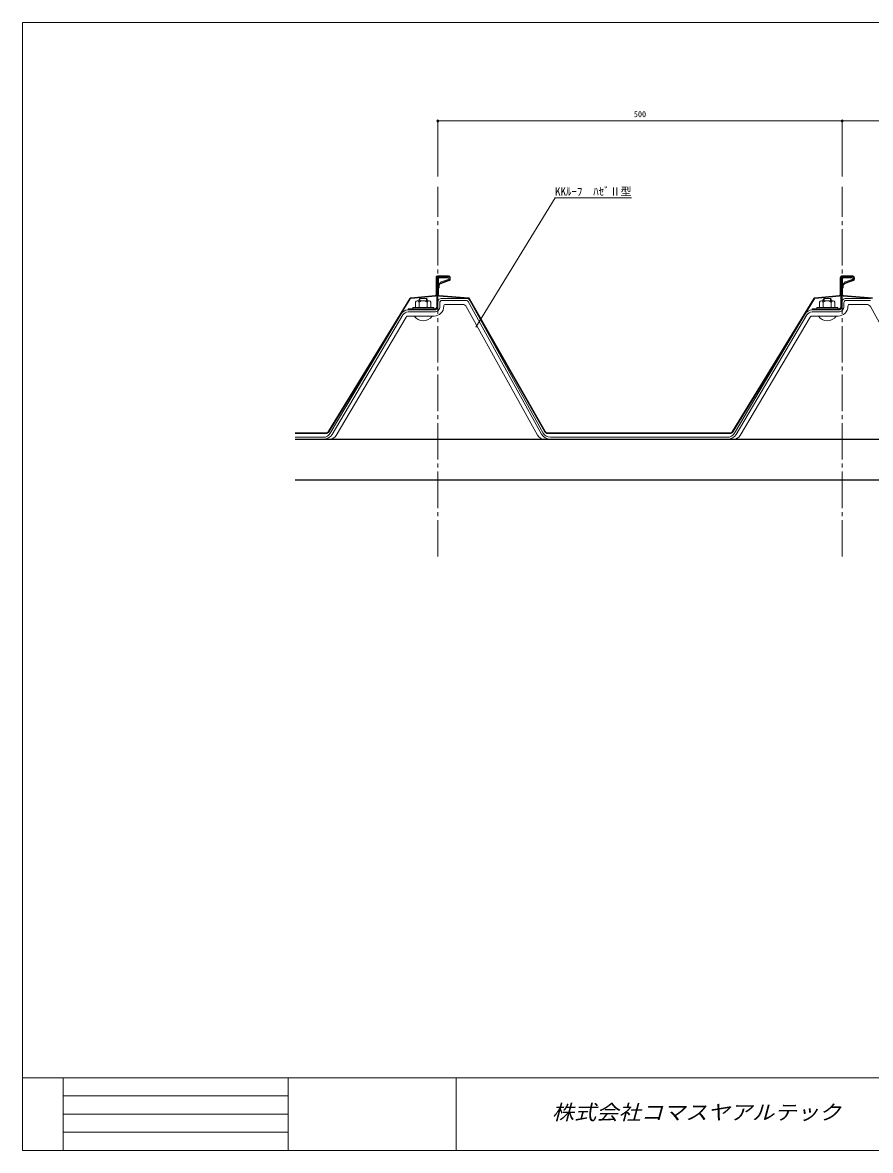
# Model space of a CAD drawing. Units: millimetres at full size, sheet at 1:5; details may follow other scales. Extents: x -3142 to 7368, y -2477 to 957.
# Drawn here: x -945 to 103, y -837 to 558 of the extents above; entities that cross this region are included whole.
import ezdxf
from ezdxf.enums import TextEntityAlignment as Align

# ---------------------------------------------------------------- set-up
doc = ezdxf.new("R2010")
doc.units = ezdxf.units.MM
doc.header["$LTSCALE"] = 5
doc.header["$PDMODE"] = 32
doc.header["$PDSIZE"] = 2.5
doc.linetypes.add('CHAIN2', pattern=[12, 9, -1, 1, -1])
for name, color, linetype, lineweight in [('0-0_0', 7, 'Continuous', 18), ('0-1_LAYER001', 7, 'Continuous', 18), ('0-3_LAYER003', 5, 'Continuous', 18)]:
    doc.layers.add(name, color=color, linetype=linetype, lineweight=lineweight)
doc.layers.add('0-4_LAYER004', color=7, linetype='Continuous')
doc.styles.add('HG丸ｺﾞｼｯｸM-PRO', font='')
doc.styles.add('ＭＳ ゴシック', font='')
doc.styles.get('HG丸ｺﾞｼｯｸM-PRO').set_extended_font_data('HG丸ｺﾞｼｯｸM-PRO')
doc.styles.get('ＭＳ ゴシック').set_extended_font_data('MS Gothic')

msp = doc.modelspace()

# ---------------------------------------------------------------- linework, layer by layer
at = {"layer": '0-0_0'}
for p, q in [((-945, -836.85), (-945, 558.15)), ((-945, 558.15), (1015, 558.15)), ((-431.656, 436.451), (68.344, 436.451)), ((68.344, 436.451), (568.344, 436.451)), ((-433.709, 221.536), (-433.709, 242.553)), ((-432.909, 221.54), (-432.909, 242.553)), ((-419.409, 245.053), (-431.209, 245.053)), ((-431.209, 244.253), (-419.409, 244.253)), ((-430.909, 221.481), (-430.909, 241.253)), ((-418.554, 239.403), (-428.421, 235.813)), ((-418.275, 238.64), (-428.133, 235.063)), ((65.844, 221.536), (65.844, 242.553)), ((66.644, 221.54), (66.644, 242.553)), ((80.144, 245.053), (68.344, 245.053)), ((68.644, 221.481), (68.644, 241.253)), ((80.999, 239.403), (71.132, 235.813)), ((81.273, 238.651), (75.416, 236.513)), ((-430.909, 229.873), (-430.109, 229.873)), ((-430.109, 229.873), (-430.109, 232.243)), ((68.644, 229.873), (69.444, 229.873)), ((69.444, 229.873), (69.444, 232.243)), ((75.416, 236.513), (71.42, 235.063)), ((-466.381, 216.93), (-566.739, 52.613)), ((-465.695, 216.514), (-565.998, 52.293)), ((-434.618, 220.541), (-465.007, 217.785)), ((-434.546, 219.748), (-464.932, 216.989)), ((-393.925, 216.973), (-430.043, 219.678)), ((-393.865, 217.775), (-429.983, 220.484)), ((-393.13, 216.47), (-299.812, 52.423)), ((-392.435, 216.87), (-299.059, 52.723)), ((33.172, 216.93), (-67.186, 52.613)), ((33.858, 216.514), (-66.445, 52.293)), ((64.935, 220.541), (34.546, 217.785)), ((34.621, 216.989), (65.007, 219.748)), ((69.51, 219.678), (105.628, 216.973)), ((69.569, 220.484), (105.688, 217.775)), ((-570.153, 50.703), (-608, 50.703)), ((-570.265, 49.903), (-608, 49.903)), ((-295.583, 50.703), (-70.712, 50.703)), ((-295.466, 49.903), (-70.712, 49.903)), ((-945, -746.85), (1015, -746.85)), ((-895, -746.85), (-895, -836.85)), ((-616.655, -746.85), (-616.655, -836.85)), ((-409.093, -746.85), (-409.093, -836.85)), ((-895, -769.35), (-616.655, -769.35)), ((-895, -791.85), (-616.655, -791.85)), ((-895, -814.35), (-616.655, -814.35)), ((1015, -836.85), (-945, -836.85))]:
    msp.add_line(p, q, dxfattribs=at)
at = {"layer": '0-0_0', "color": 4}
for p, q in [((-431.656, 436.451), (-431.656, 367.573)), ((68.344, 436.451), (68.344, 367.573)), ((68.344, 421.75), (68.344, 367.573)), ((-286.732, 341.256), (-384.796, 181.473)), ((-192.232, 341.256), (-287.188, 341.256))]:
    msp.add_line(p, q, dxfattribs=at)
at = {"layer": '0-0_0', "color": 4, "linetype": 'CHAIN2'}
for p, q in [((-431.656, -102.297), (-431.656, 355.073)), ((68.344, -102.297), (68.344, 355.073))]:
    msp.add_line(p, q, dxfattribs=at)
at = {"layer": '0-0_0', "color": 1}
msp.add_line((68.344, 244.253), (80.144, 244.253), dxfattribs=at)
at = {"layer": '0-0_0', "color": 5}
msp.add_line((-573.158, 45.203), (-608, 45.203), dxfattribs=at)
at = {"layer": '0-0_0'}
for points in [[(-429.909, 242.253), (-419.709, 242.253), (-419.709, 243.053)], [(69.644, 242.253), (79.844, 242.253), (79.844, 243.053)]]:
    msp.add_lwpolyline(points, dxfattribs=at)
for centre, radius, start, end in [((-431.209, 242.553), 2.5, 89.99996, 180.00004), ((-431.209, 242.553), 1.7, 89.99996, 180.00004), ((-429.909, 241.253), 1, 89.99996, 180.00004), ((-419.408, 241.754), 3.3, 290.00438, 90.00443), ((68.344, 242.553), 2.5, 90.00004, 180.00004), ((68.344, 242.553), 1.7, 90.00004, 180.00004), ((69.644, 241.253), 1, 89.99996, 180.00004), ((80.144, 241.754), 3.3, 290.00438, 90.00443), ((-427.109, 232.243), 3.799, 109.99719, 179.99723), ((-427.108, 232.243), 3, 109.96027, 180.00117), ((72.443, 232.243), 3.799, 109.99719, 179.99723), ((72.444, 232.243), 3, 109.96027, 180.00117), ((-464.844, 215.992), 1.8, 95.18159, 148.58518), ((-464.842, 215.993), 1, 95.18825, 148.5844), ((-434.709, 221.536), 1, 275.18159, 0), ((-434.709, 221.54), 1.8, 275.18825, 0), ((-429.909, 221.473), 1.8, 180, 265.71624), ((-429.909, 221.481), 1, 180, 265.71085), ((-393.999, 215.976), 1, 29.63351, 85.71624), ((-393.999, 215.98), 1.8, 29.63368, 85.71085), ((34.708, 215.992), 1.8, 95.18159, 148.58518), ((34.711, 215.993), 1, 95.18825, 148.5844), ((64.844, 221.536), 1, 275.18159, 0), ((64.844, 221.54), 1.8, 275.18825, 0), ((69.644, 221.473), 1.8, 180, 265.71624), ((69.644, 221.481), 1, 180, 265.71085), ((-570.261, 54.901), 4.998, 269.96162, 328.54584), ((-570.148, 54.701), 3.998, 269.9332, 328.51742), ((-295.472, 54.899), 4.996, 209.70993, 270.07602), ((-295.584, 54.701), 3.998, 209.65489, 270.02099), ((-70.708, 54.901), 4.998, 269.96162, 328.54584), ((-70.595, 54.701), 3.998, 269.9332, 328.51742)]:
    msp.add_arc(centre, radius, start, end, dxfattribs=at)
at = {"layer": '0-0_0', "color": 1}
for centre in [(-419.409, 241.753), (80.144, 241.753)]:
    msp.add_arc(centre, 2.5, 289.99785, 89.99789, dxfattribs=at)
at = {"layer": '0-0_0', "color": 6}
for p in [(-431.656, 436.451), (68.344, 436.451)]:
    msp.add_point(p, dxfattribs=at)
at = {"layer": '0-1_LAYER001', "color": 3}
for p, q in [((-431.656, 421.75), (-431.656, 367.573)), ((68.344, 421.75), (68.344, 380.073))]:
    msp.add_line(p, q, dxfattribs=at)
at = {"layer": '0-3_LAYER003'}
for p, q in [((-432.909, 241.253), (-432.909, 206.903)), ((-431.709, 206.903), (-431.709, 241.253)), ((-429.909, 244.253), (-419.409, 244.253)), ((-429.909, 243.053), (-419.409, 243.053)), ((67.844, 206.903), (67.844, 241.253)), ((69.644, 244.253), (80.144, 244.253)), ((69.644, 243.053), (80.144, 243.053)), ((-459.209, 205.903), (-459.209, 212.403)), ((-456.959, 213.903), (-442.459, 213.903)), ((-453.709, 216.903), (-454.709, 215.903)), ((-454.709, 213.903), (-454.709, 215.903)), ((-454.709, 205.903), (-454.709, 212.403)), ((-453.709, 216.903), (-445.709, 216.903)), ((-453.709, 216.903), (-453.709, 213.903)), ((-445.709, 216.903), (-445.709, 213.903)), ((-444.709, 215.903), (-445.709, 216.903)), ((-444.709, 213.903), (-444.709, 215.903)), ((-444.709, 205.903), (-444.709, 212.403)), ((-440.209, 205.903), (-440.209, 212.403)), ((-429.209, 206.903), (-429.209, 211.933)), ((-396.342, 216.933), (-426.709, 216.933)), ((-396.342, 214.433), (-426.709, 214.433)), ((-400.763, 209.433), (-422.209, 209.433)), ((-303.416, 49.143), (-394.154, 213.143)), ((-301.229, 50.353), (-391.967, 214.353)), ((40.344, 205.903), (40.344, 212.403)), ((42.594, 213.903), (57.094, 213.903)), ((45.844, 216.903), (44.844, 215.903)), ((44.844, 213.903), (44.844, 215.903)), ((44.844, 205.903), (44.844, 212.403)), ((45.844, 216.903), (53.844, 216.903)), ((45.844, 216.903), (45.844, 213.903)), ((53.844, 216.903), (53.844, 213.903)), ((54.844, 215.903), (53.844, 216.903)), ((54.844, 213.903), (54.844, 215.903)), ((54.844, 205.903), (54.844, 212.403)), ((59.344, 205.903), (59.344, 212.403)), ((66.644, 221.54), (66.644, 206.903)), ((70.344, 206.903), (70.344, 211.933)), ((103.211, 216.933), (72.844, 216.933)), ((103.211, 214.433), (72.844, 214.433)), ((98.79, 209.433), (77.344, 209.433)), ((-564.555, 50.103), (-477.038, 197.793)), ((-562.405, 48.823), (-474.887, 196.523)), ((-468.435, 203.903), (-435.909, 203.903)), ((-468.435, 203.903), (-468.435, 202.703)), ((-468.435, 202.703), (-435.909, 202.703)), ((-468.435, 200.203), (-435.909, 200.203)), ((-462.709, 205.903), (-436.709, 205.903)), ((-462.709, 203.903), (-462.709, 205.903)), ((-436.709, 203.903), (-436.709, 205.903)), ((-424.209, 207.203), (-424.209, 207.433)), ((-308.434, 47.885), (-396.388, 206.853)), ((-65.002, 50.103), (22.515, 197.793)), ((-62.852, 48.823), (24.666, 196.523)), ((31.118, 203.903), (63.644, 203.903)), ((31.118, 203.903), (31.118, 202.703)), ((31.118, 202.703), (63.644, 202.703)), ((31.118, 200.203), (63.644, 200.203)), ((36.844, 205.903), (62.844, 205.903)), ((36.844, 203.903), (36.844, 205.903)), ((62.844, 203.903), (62.844, 205.903)), ((75.344, 207.203), (75.344, 207.433)), ((191.119, 47.885), (103.165, 206.853)), ((-557.409, 47.453), (-470.731, 193.733)), ((-468.15, 195.203), (-436.209, 195.203)), ((-57.857, 47.453), (28.822, 193.733)), ((31.403, 195.203), (63.344, 195.203)), ((-292.479, 45.203), (-73.605, 45.203))]:
    msp.add_line(p, q, dxfattribs=at)
for points in [[(-418.964, 240.523), (-428.831, 236.933), (-428.421, 235.813)], [(80.589, 240.523), (70.722, 236.933), (71.132, 235.813)], [(-299.294, 42.703), (-66.369, 42.703), (-115.419, 42.703)]]:
    msp.add_lwpolyline(points, dxfattribs=at)
for centre, radius, start, end in [((-429.909, 241.253), 3, 89.99996, 180.00004), ((-429.909, 241.253), 1.8, 89.99996, 180.00004), ((-419.409, 241.753), 2.5, 289.99785, 89.99789), ((-419.409, 241.749), 1.304, 289.97565, 89.9757), ((69.644, 241.253), 3, 89.99996, 180.00004), ((69.644, 241.253), 1.8, 89.99996, 180.00004), ((80.144, 241.753), 2.5, 289.99785, 89.99789), ((80.144, 241.749), 1.304, 289.97565, 89.9757), ((-456.959, 211.466), 2.438, 22.61984, 157.38016), ((-449.709, 204.82), 9.083, 56.60151, 123.39849), ((-442.459, 211.466), 2.438, 22.61984, 157.38016), ((-426.709, 211.933), 5, 89.99996, 180.00004), ((-426.709, 211.933), 2.5, 89.99996, 180.00004), ((-422.209, 207.433), 2, 89.99996, 180.00004), ((-400.763, 204.433), 5, 28.94928, 89.9938), ((-396.342, 211.932), 2.501, 28.95501, 89.99953), ((-396.342, 211.933), 5, 28.94928, 89.9938), ((42.594, 211.466), 2.438, 22.61984, 157.38016), ((49.844, 204.82), 9.083, 56.60151, 123.39849), ((57.094, 211.466), 2.438, 22.61984, 157.38016), ((72.844, 211.933), 5, 89.99996, 180.00004), ((72.844, 211.933), 2.5, 89.99996, 180.00004), ((77.344, 207.433), 2, 89.99996, 180.00004), ((98.79, 204.433), 5, 28.94928, 89.9938), ((-468.428, 192.699), 10.004, 90.03918, 149.39032), ((-468.432, 192.702), 7.501, 90.02339, 149.37452), ((-436.209, 207.203), 12, 269.99996, 360), ((-435.909, 206.903), 3, 269.99996, 360), ((-435.909, 206.903), 4.2, 269.99996, 360), ((-435.909, 206.903), 6.7, 269.99996, 360), ((31.125, 192.699), 10.004, 90.03918, 149.39032), ((31.121, 192.702), 7.501, 90.02339, 149.37452), ((63.344, 207.203), 12, 269.99996, 360), ((63.644, 206.903), 3, 269.99996, 360), ((63.644, 206.903), 4.2, 269.99996, 360), ((63.644, 206.903), 6.7, 269.99996, 360), ((-468.15, 192.203), 3, 89.98797, 149.3391), ((-449.709, 202.286), 13.083, 212.77904, 327.22096), ((31.403, 192.203), 3, 89.98797, 149.3391), ((49.844, 202.286), 13.083, 212.77904, 327.22096), ((-573.156, 55.202), 9.999, 269.98892, 329.34005), ((-573.151, 55.198), 12.495, 269.97052, 329.32165), ((-565.92, 52.702), 9.999, 269.98892, 329.34005), ((-299.683, 52.727), 10.001, 208.94473, 272.2292), ((-292.486, 55.198), 12.495, 208.98702, 270.03154), ((-292.486, 55.199), 9.996, 208.99789, 270.04241), ((-73.603, 55.202), 9.999, 269.98892, 329.34005), ((-73.598, 55.198), 12.495, 269.97052, 329.32165), ((-66.367, 52.702), 9.999, 269.98892, 329.34005)]:
    msp.add_arc(centre, radius, start, end, dxfattribs=at)
at = {"layer": '0-4_LAYER004'}
for p, q in [((-608, 42.703), (565.344, 42.703)), ((-608, -7.297), (460.084, -7.297))]:
    msp.add_line(p, q, dxfattribs=at)

# ---------------------------------------------------------------- texts
at = {"layer": '0-0_0', "color": 4, "style": 'ＭＳ ゴシック'}
msp.add_text('500', height=7.331, dxfattribs=at).set_placement((-189.156, 438.951), align=Align.BOTTOM_LEFT)
at = {"layer": '0-0_0', "color": 3, "style": 'HG丸ｺﾞｼｯｸM-PRO', "oblique": 15, "width": 1.1}
msp.add_text('株式会社コマスヤアルテック', height=18.33, dxfattribs=at).set_placement((-290.656, -804.35), align=Align.BOTTOM_LEFT)
at = {"layer": '0-1_LAYER001', "style": 'ＭＳ ゴシック'}
msp.add_text('㏍ﾙｰﾌ\u3000ﾊｾﾞⅡ型', height=9.897, dxfattribs=at).set_placement((-286.732, 341.256), align=Align.BOTTOM_LEFT)

doc.saveas('drawing.dxf')
